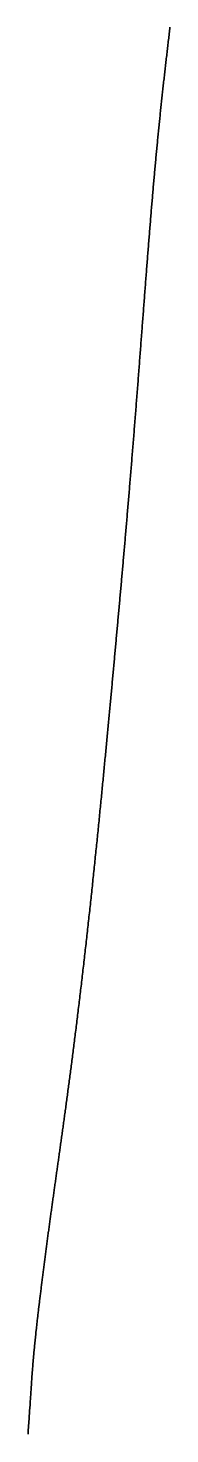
# Model space of a CAD drawing. Header units: inches. Extents: x 130170 to 284068, y 377793 to 804530.
# Drawn here: x 260441.4 to 260446.7, y 745767.9 to 745820.4 of the extents above; entities that cross this region are included whole.
import ezdxf

# ---------------------------------------------------------------- set-up
doc = ezdxf.new("R2010")
doc.units = ezdxf.units.IN
doc.header["$MEASUREMENT"] = 0
doc.layers.add('muni_il', color=7, linetype='Continuous')

msp = doc.modelspace()

# ---------------------------------------------------------------- linework, layer by layer
at = {"layer": 'muni_il'}
for points in [[(260441.357, 745767.866), (260441.363, 745767.953), (260441.369, 745768.037), (260441.375, 745768.12), (260441.381, 745768.199), (260441.386, 745768.277), (260441.391, 745768.352), (260441.396, 745768.425), (260441.401, 745768.497), (260441.406, 745768.566), (260441.411, 745768.634), (260441.415, 745768.699), (260441.419, 745768.763), (260441.424, 745768.826), (260441.428, 745768.886), (260441.432, 745768.946), (260441.435, 745769.004), (260441.439, 745769.06), (260441.443, 745769.115), (260441.447, 745769.169), (260441.45, 745769.221), (260441.453, 745769.273), (260441.457, 745769.323), (260441.46, 745769.372), (260441.463, 745769.42), (260441.467, 745769.468), (260441.47, 745769.514), (260441.473, 745769.559), (260441.476, 745769.604), (260441.479, 745769.648), (260441.482, 745769.691), (260441.485, 745769.733), (260441.488, 745769.775), (260441.491, 745769.816), (260441.493, 745769.857), (260441.496, 745769.897), (260441.499, 745769.936), (260441.502, 745769.975), (260441.505, 745770.014), (260441.507, 745770.052), (260441.51, 745770.09), (260441.513, 745770.127), (260441.516, 745770.164), (260441.518, 745770.201), (260441.521, 745770.238), (260441.524, 745770.274), (260441.527, 745770.31), (260441.53, 745770.346), (260441.533, 745770.382), (260441.535, 745770.417), (260441.538, 745770.453), (260441.541, 745770.488), (260441.544, 745770.523), (260441.547, 745770.559), (260441.55, 745770.594), (260441.553, 745770.629), (260441.556, 745770.664), (260441.559, 745770.699), (260441.562, 745770.734), (260441.565, 745770.769), (260441.569, 745770.805), (260441.572, 745770.84), (260441.575, 745770.875), (260441.578, 745770.911), (260441.582, 745770.946), (260441.585, 745770.982), (260441.588, 745771.018), (260441.592, 745771.054), (260441.595, 745771.09), (260441.599, 745771.126), (260441.602, 745771.162), (260441.606, 745771.199), (260441.61, 745771.236), (260441.613, 745771.272), (260441.617, 745771.309), (260441.621, 745771.347), (260441.625, 745771.384), (260441.629, 745771.422), (260441.633, 745771.46), (260441.637, 745771.498), (260441.641, 745771.536), (260441.645, 745771.574), (260441.649, 745771.613), (260441.653, 745771.652), (260441.657, 745771.691), (260441.662, 745771.73), (260441.666, 745771.77), (260441.67, 745771.81), (260441.674, 745771.85), (260441.679, 745771.89), (260441.684, 745771.931), (260441.688, 745771.971), (260441.693, 745772.012), (260441.697, 745772.053), (260441.702, 745772.095), (260441.707, 745772.136), (260441.712, 745772.178), (260441.716, 745772.22), (260441.721, 745772.262), (260441.726, 745772.305), (260441.731, 745772.348), (260441.736, 745772.39), (260441.741, 745772.433), (260441.746, 745772.477), (260441.751, 745772.52), (260441.757, 745772.564), (260441.762, 745772.608), (260441.767, 745772.652), (260441.772, 745772.696), (260441.778, 745772.741), (260441.783, 745772.786), (260441.789, 745772.83), (260441.794, 745772.875), (260441.799, 745772.921), (260441.805, 745772.966), (260441.811, 745773.011), (260441.816, 745773.057), (260441.822, 745773.103), (260441.827, 745773.149), (260441.833, 745773.195), (260441.839, 745773.241), (260441.845, 745773.288), (260441.85, 745773.334), (260441.856, 745773.381), (260441.862, 745773.428), (260441.868, 745773.475), (260441.874, 745773.522), (260441.88, 745773.569), (260441.886, 745773.616), (260441.892, 745773.663), (260441.898, 745773.711), (260441.904, 745773.758), (260441.91, 745773.806), (260441.916, 745773.854), (260441.922, 745773.902), (260441.928, 745773.949), (260441.934, 745773.997), (260441.94, 745774.045), (260441.947, 745774.094), (260441.953, 745774.142), (260441.959, 745774.19), (260441.965, 745774.238), (260441.972, 745774.286), (260441.978, 745774.335), (260441.984, 745774.383), (260441.991, 745774.432), (260441.997, 745774.48), (260442.003, 745774.529), (260442.01, 745774.577), (260442.016, 745774.626), (260442.023, 745774.675), (260442.029, 745774.723), (260442.035, 745774.772), (260442.042, 745774.821), (260442.048, 745774.869), (260442.055, 745774.918), (260442.061, 745774.967), (260442.068, 745775.016), (260442.074, 745775.064), (260442.081, 745775.113), (260442.087, 745775.162), (260442.094, 745775.211), (260442.1, 745775.259), (260442.107, 745775.308), (260442.114, 745775.357), (260442.12, 745775.406), (260442.127, 745775.455), (260442.133, 745775.503), (260442.14, 745775.552), (260442.147, 745775.601), (260442.153, 745775.65), (260442.16, 745775.698), (260442.167, 745775.747), (260442.173, 745775.796), (260442.18, 745775.845), (260442.186, 745775.893), (260442.193, 745775.942), (260442.2, 745775.991), (260442.207, 745776.04), (260442.213, 745776.088), (260442.22, 745776.137), (260442.227, 745776.186), (260442.233, 745776.234), (260442.24, 745776.283), (260442.247, 745776.332), (260442.254, 745776.38), (260442.26, 745776.429), (260442.267, 745776.478), (260442.274, 745776.527), (260442.281, 745776.575), (260442.287, 745776.624), (260442.294, 745776.673), (260442.301, 745776.722), (260442.308, 745776.771), (260442.315, 745776.819), (260442.321, 745776.868), (260442.328, 745776.917), (260442.335, 745776.966), (260442.342, 745777.015), (260442.349, 745777.064), (260442.356, 745777.113), (260442.363, 745777.162), (260442.37, 745777.211), (260442.377, 745777.26), (260442.383, 745777.309), (260442.39, 745777.359), (260442.397, 745777.408), (260442.404, 745777.457), (260442.411, 745777.507), (260442.418, 745777.556), (260442.425, 745777.606), (260442.432, 745777.655), (260442.439, 745777.705), (260442.446, 745777.754), (260442.453, 745777.804), (260442.46, 745777.854), (260442.467, 745777.904), (260442.474, 745777.954), (260442.481, 745778.004), (260442.489, 745778.055), (260442.496, 745778.105), (260442.503, 745778.156), (260442.51, 745778.206), (260442.517, 745778.257), (260442.524, 745778.308), (260442.531, 745778.359), (260442.539, 745778.41), (260442.546, 745778.461), (260442.553, 745778.513), (260442.56, 745778.564), (260442.568, 745778.616), (260442.575, 745778.668), (260442.582, 745778.72), (260442.59, 745778.772), (260442.597, 745778.824), (260442.604, 745778.877), (260442.612, 745778.929), (260442.619, 745778.982), (260442.626, 745779.035), (260442.634, 745779.088), (260442.641, 745779.141), (260442.649, 745779.195), (260442.656, 745779.249), (260442.664, 745779.302), (260442.671, 745779.356), (260442.679, 745779.411), (260442.686, 745779.465), (260442.694, 745779.52), (260442.702, 745779.575), (260442.709, 745779.63), (260442.717, 745779.685), (260442.725, 745779.741), (260442.732, 745779.796), (260442.74, 745779.853), (260442.748, 745779.909), (260442.755, 745779.965), (260442.763, 745780.022), (260442.771, 745780.079), (260442.779, 745780.136), (260442.787, 745780.193), (260442.794, 745780.251), (260442.802, 745780.309), (260442.81, 745780.367), (260442.818, 745780.425), (260442.826, 745780.484), (260442.834, 745780.543), (260442.842, 745780.602), (260442.85, 745780.662), (260442.858, 745780.721), (260442.866, 745780.781), (260442.874, 745780.841), (260442.882, 745780.902), (260442.89, 745780.963), (260442.898, 745781.024), (260442.907, 745781.085), (260442.915, 745781.146), (260442.923, 745781.208), (260442.931, 745781.27), (260442.939, 745781.333), (260442.948, 745781.395), (260442.956, 745781.458), (260442.964, 745781.521), (260442.972, 745781.585), (260442.981, 745781.648), (260442.989, 745781.712), (260442.997, 745781.777), (260443.006, 745781.841), (260443.014, 745781.906), (260443.023, 745781.971), (260443.031, 745782.036), (260443.039, 745782.102), (260443.048, 745782.168), (260443.056, 745782.234), (260443.065, 745782.3), (260443.073, 745782.367), (260443.082, 745782.434), (260443.09, 745782.501), (260443.099, 745782.568), (260443.108, 745782.636), (260443.116, 745782.704), (260443.125, 745782.772), (260443.133, 745782.841), (260443.142, 745782.909), (260443.151, 745782.978), (260443.159, 745783.047), (260443.168, 745783.117), (260443.176, 745783.187), (260443.185, 745783.257), (260443.194, 745783.327), (260443.203, 745783.397), (260443.211, 745783.468), (260443.22, 745783.539), (260443.229, 745783.61), (260443.237, 745783.681), (260443.246, 745783.752), (260443.255, 745783.824), (260443.264, 745783.896), (260443.272, 745783.969), (260443.281, 745784.041), (260443.29, 745784.113), (260443.299, 745784.186), (260443.307, 745784.259), (260443.316, 745784.332), (260443.325, 745784.406), (260443.333, 745784.479), (260443.342, 745784.553), (260443.351, 745784.627), (260443.36, 745784.701), (260443.369, 745784.775), (260443.377, 745784.85), (260443.386, 745784.924), (260443.395, 745784.999), (260443.404, 745785.074), (260443.412, 745785.149), (260443.421, 745785.224), (260443.43, 745785.3), (260443.439, 745785.375), (260443.447, 745785.451), (260443.456, 745785.526), (260443.465, 745785.602), (260443.474, 745785.678), (260443.482, 745785.754), (260443.491, 745785.831), (260443.5, 745785.907), (260443.508, 745785.983), (260443.517, 745786.06), (260443.526, 745786.136), (260443.535, 745786.213), (260443.543, 745786.29), (260443.552, 745786.367), (260443.56, 745786.443), (260443.569, 745786.521), (260443.578, 745786.598), (260443.586, 745786.675), (260443.595, 745786.752), (260443.603, 745786.829), (260443.612, 745786.906), (260443.62, 745786.983), (260443.629, 745787.061), (260443.638, 745787.138), (260443.646, 745787.216), (260443.655, 745787.293), (260443.663, 745787.37), (260443.672, 745787.448), (260443.68, 745787.525), (260443.688, 745787.603), (260443.697, 745787.68), (260443.705, 745787.758), (260443.713, 745787.835), (260443.722, 745787.912), (260443.73, 745787.99), (260443.739, 745788.067), (260443.747, 745788.145), (260443.755, 745788.222), (260443.763, 745788.299), (260443.772, 745788.376), (260443.78, 745788.454), (260443.788, 745788.531), (260443.796, 745788.608), (260443.804, 745788.685), (260443.812, 745788.762), (260443.82, 745788.839), (260443.828, 745788.916), (260443.837, 745788.992), (260443.845, 745789.069), (260443.853, 745789.146), (260443.861, 745789.223), (260443.868, 745789.299), (260443.876, 745789.375), (260443.884, 745789.452), (260443.892, 745789.528), (260443.9, 745789.604), (260443.908, 745789.68), (260443.916, 745789.756), (260443.923, 745789.832), (260443.931, 745789.908), (260443.939, 745789.983), (260443.947, 745790.059), (260443.954, 745790.134), (260443.962, 745790.209), (260443.97, 745790.285), (260443.977, 745790.36), (260443.985, 745790.435), (260443.992, 745790.509), (260444, 745790.584), (260444.007, 745790.658), (260444.015, 745790.733), (260444.022, 745790.807), (260444.03, 745790.881), (260444.037, 745790.955), (260444.044, 745791.029), (260444.052, 745791.103), (260444.059, 745791.176), (260444.066, 745791.25), (260444.074, 745791.323), (260444.081, 745791.396), (260444.088, 745791.469), (260444.095, 745791.542), (260444.103, 745791.614), (260444.11, 745791.687), (260444.117, 745791.759), (260444.124, 745791.831), (260444.131, 745791.903), (260444.138, 745791.975), (260444.145, 745792.047), (260444.152, 745792.118), (260444.159, 745792.19), (260444.166, 745792.261), (260444.173, 745792.332), (260444.18, 745792.403), (260444.187, 745792.474), (260444.193, 745792.545), (260444.2, 745792.615), (260444.207, 745792.685), (260444.214, 745792.755), (260444.221, 745792.825), (260444.227, 745792.895), (260444.234, 745792.965), (260444.241, 745793.034), (260444.247, 745793.104), (260444.254, 745793.173), (260444.261, 745793.242), (260444.267, 745793.311), (260444.274, 745793.379), (260444.28, 745793.448), (260444.287, 745793.516), (260444.293, 745793.584), (260444.3, 745793.652), (260444.306, 745793.72), (260444.313, 745793.788), (260444.319, 745793.856), (260444.326, 745793.923), (260444.332, 745793.99), (260444.338, 745794.058), (260444.345, 745794.125), (260444.351, 745794.192), (260444.357, 745794.258), (260444.364, 745794.325), (260444.37, 745794.391), (260444.376, 745794.458), (260444.382, 745794.524), (260444.389, 745794.59), (260444.395, 745794.656), (260444.401, 745794.722), (260444.407, 745794.787), (260444.413, 745794.853), (260444.419, 745794.918), (260444.425, 745794.984), (260444.432, 745795.049), (260444.438, 745795.114), (260444.444, 745795.179), (260444.45, 745795.244), (260444.456, 745795.308), (260444.462, 745795.373), (260444.468, 745795.437), (260444.474, 745795.502), (260444.48, 745795.566), (260444.486, 745795.63), (260444.492, 745795.694), (260444.498, 745795.758), (260444.504, 745795.822), (260444.51, 745795.886), (260444.516, 745795.95), (260444.522, 745796.013), (260444.527, 745796.077), (260444.533, 745796.141), (260444.539, 745796.204), (260444.545, 745796.267), (260444.551, 745796.331), (260444.557, 745796.394), (260444.563, 745796.457), (260444.569, 745796.52), (260444.574, 745796.583), (260444.58, 745796.646), (260444.586, 745796.709), (260444.592, 745796.772), (260444.598, 745796.835), (260444.603, 745796.898), (260444.609, 745796.96), (260444.615, 745797.023), (260444.621, 745797.086), (260444.626, 745797.148), (260444.632, 745797.211), (260444.638, 745797.274), (260444.644, 745797.336), (260444.649, 745797.399), (260444.655, 745797.461), (260444.661, 745797.524), (260444.667, 745797.586), (260444.672, 745797.649), (260444.678, 745797.711), (260444.684, 745797.774), (260444.69, 745797.836), (260444.695, 745797.899), (260444.701, 745797.961), (260444.707, 745798.024), (260444.712, 745798.086), (260444.718, 745798.149), (260444.724, 745798.211), (260444.73, 745798.274), (260444.735, 745798.337), (260444.741, 745798.399), (260444.747, 745798.462), (260444.752, 745798.525), (260444.758, 745798.587), (260444.764, 745798.65), (260444.769, 745798.713), (260444.775, 745798.776), (260444.781, 745798.839), (260444.786, 745798.902), (260444.792, 745798.965), (260444.798, 745799.028), (260444.804, 745799.091), (260444.809, 745799.154), (260444.815, 745799.217), (260444.821, 745799.28), (260444.826, 745799.344), (260444.832, 745799.407), (260444.838, 745799.471), (260444.843, 745799.534), (260444.849, 745799.598), (260444.855, 745799.662), (260444.861, 745799.725), (260444.866, 745799.789), (260444.872, 745799.853), (260444.878, 745799.917), (260444.883, 745799.981), (260444.889, 745800.045), (260444.895, 745800.11), (260444.901, 745800.174), (260444.906, 745800.239), (260444.912, 745800.303), (260444.918, 745800.368), (260444.923, 745800.433), (260444.929, 745800.498), (260444.935, 745800.563), (260444.941, 745800.628), (260444.946, 745800.693), (260444.952, 745800.758), (260444.958, 745800.824), (260444.964, 745800.889), (260444.969, 745800.955), (260444.975, 745801.021), (260444.981, 745801.087), (260444.987, 745801.153), (260444.992, 745801.219), (260444.998, 745801.285), (260445.004, 745801.351), (260445.01, 745801.418), (260445.016, 745801.484), (260445.021, 745801.551), (260445.027, 745801.618), (260445.033, 745801.685), (260445.039, 745801.752), (260445.045, 745801.819), (260445.05, 745801.886), (260445.056, 745801.954), (260445.062, 745802.021), (260445.068, 745802.089), (260445.074, 745802.157), (260445.079, 745802.225), (260445.085, 745802.293), (260445.091, 745802.361), (260445.097, 745802.429), (260445.103, 745802.498), (260445.109, 745802.566), (260445.114, 745802.635), (260445.12, 745802.704), (260445.126, 745802.773), (260445.132, 745802.842), (260445.138, 745802.911), (260445.143, 745802.98), (260445.149, 745803.049), (260445.155, 745803.119), (260445.161, 745803.189), (260445.167, 745803.258), (260445.173, 745803.328), (260445.179, 745803.398), (260445.184, 745803.468), (260445.19, 745803.538), (260445.196, 745803.609), (260445.202, 745803.679), (260445.208, 745803.75), (260445.213, 745803.82), (260445.219, 745803.891), (260445.225, 745803.962), (260445.231, 745804.033), (260445.237, 745804.104), (260445.243, 745804.175), (260445.249, 745804.246), (260445.254, 745804.318), (260445.26, 745804.389), (260445.266, 745804.461), (260445.272, 745804.532), (260445.278, 745804.604), (260445.284, 745804.676), (260445.289, 745804.748), (260445.295, 745804.82), (260445.301, 745804.892), (260445.307, 745804.964), (260445.313, 745805.036), (260445.319, 745805.108), (260445.324, 745805.181), (260445.33, 745805.253), (260445.336, 745805.326), (260445.342, 745805.398), (260445.348, 745805.471), (260445.353, 745805.544), (260445.359, 745805.616), (260445.365, 745805.689), (260445.371, 745805.762), (260445.377, 745805.835), (260445.382, 745805.908), (260445.388, 745805.981), (260445.394, 745806.054), (260445.4, 745806.127), (260445.406, 745806.2), (260445.411, 745806.273), (260445.417, 745806.347), (260445.423, 745806.42), (260445.429, 745806.493), (260445.434, 745806.566), (260445.44, 745806.64), (260445.446, 745806.713), (260445.452, 745806.786), (260445.457, 745806.86), (260445.463, 745806.933), (260445.469, 745807.006), (260445.474, 745807.08), (260445.48, 745807.153), (260445.486, 745807.227), (260445.491, 745807.3), (260445.497, 745807.373), (260445.503, 745807.447), (260445.509, 745807.52), (260445.514, 745807.593), (260445.52, 745807.667), (260445.526, 745807.74), (260445.531, 745807.813), (260445.537, 745807.887), (260445.542, 745807.96), (260445.548, 745808.033), (260445.554, 745808.106), (260445.559, 745808.179), (260445.565, 745808.252), (260445.571, 745808.325), (260445.576, 745808.398), (260445.582, 745808.471), (260445.587, 745808.544), (260445.593, 745808.617), (260445.598, 745808.69), (260445.604, 745808.762), (260445.61, 745808.835), (260445.615, 745808.908), (260445.621, 745808.98), (260445.626, 745809.053), (260445.632, 745809.125), (260445.637, 745809.197), (260445.643, 745809.269), (260445.648, 745809.341), (260445.654, 745809.413), (260445.659, 745809.486), (260445.665, 745809.557), (260445.67, 745809.629), (260445.676, 745809.701), (260445.681, 745809.772), (260445.687, 745809.844), (260445.692, 745809.915), (260445.698, 745809.987), (260445.703, 745810.058), (260445.708, 745810.129), (260445.714, 745810.2), (260445.719, 745810.271), (260445.725, 745810.341), (260445.73, 745810.412), (260445.735, 745810.483), (260445.741, 745810.553), (260445.746, 745810.623), (260445.752, 745810.693), (260445.757, 745810.763), (260445.762, 745810.833), (260445.768, 745810.903), (260445.773, 745810.973), (260445.778, 745811.043), (260445.784, 745811.112), (260445.789, 745811.181), (260445.795, 745811.25), (260445.8, 745811.319), (260445.805, 745811.388), (260445.811, 745811.457), (260445.816, 745811.525), (260445.821, 745811.594), (260445.827, 745811.662), (260445.832, 745811.731), (260445.837, 745811.799), (260445.843, 745811.866), (260445.848, 745811.934), (260445.853, 745812.002), (260445.859, 745812.069), (260445.864, 745812.137), (260445.869, 745812.204), (260445.875, 745812.271), (260445.88, 745812.338), (260445.885, 745812.405), (260445.89, 745812.471), (260445.896, 745812.538), (260445.901, 745812.604), (260445.906, 745812.67), (260445.912, 745812.736), (260445.917, 745812.802), (260445.922, 745812.868), (260445.928, 745812.933), (260445.933, 745812.999), (260445.938, 745813.064), (260445.944, 745813.129), (260445.949, 745813.194), (260445.954, 745813.259), (260445.96, 745813.324), (260445.965, 745813.388), (260445.97, 745813.453), (260445.975, 745813.517), (260445.981, 745813.581), (260445.986, 745813.645), (260445.992, 745813.709), (260445.997, 745813.773), (260446.002, 745813.836), (260446.008, 745813.9), (260446.013, 745813.963), (260446.018, 745814.026), (260446.024, 745814.089), (260446.029, 745814.152), (260446.034, 745814.215), (260446.04, 745814.277), (260446.045, 745814.34), (260446.051, 745814.402), (260446.056, 745814.464), (260446.061, 745814.526), (260446.067, 745814.588), (260446.072, 745814.65), (260446.078, 745814.712), (260446.083, 745814.773), (260446.089, 745814.835), (260446.094, 745814.896), (260446.1, 745814.958), (260446.105, 745815.019), (260446.111, 745815.08), (260446.116, 745815.141), (260446.122, 745815.201), (260446.127, 745815.262), (260446.133, 745815.323), (260446.138, 745815.383), (260446.144, 745815.444), (260446.15, 745815.504), (260446.155, 745815.564), (260446.161, 745815.624), (260446.166, 745815.684), (260446.172, 745815.744), (260446.178, 745815.804), (260446.183, 745815.863), (260446.189, 745815.923), (260446.195, 745815.983), (260446.2, 745816.042), (260446.206, 745816.101), (260446.212, 745816.161), (260446.218, 745816.22), (260446.223, 745816.279), (260446.229, 745816.338), (260446.235, 745816.397), (260446.241, 745816.456), (260446.247, 745816.515), (260446.252, 745816.574), (260446.258, 745816.632), (260446.264, 745816.691), (260446.27, 745816.75), (260446.276, 745816.808), (260446.282, 745816.867), (260446.288, 745816.925), (260446.294, 745816.984), (260446.3, 745817.042), (260446.306, 745817.1), (260446.312, 745817.159), (260446.318, 745817.217), (260446.324, 745817.275), (260446.33, 745817.333), (260446.336, 745817.391), (260446.342, 745817.45), (260446.348, 745817.508), (260446.354, 745817.566), (260446.361, 745817.624), (260446.367, 745817.682), (260446.373, 745817.74), (260446.379, 745817.798), (260446.385, 745817.856), (260446.392, 745817.914), (260446.398, 745817.972), (260446.404, 745818.03), (260446.411, 745818.088), (260446.417, 745818.145), (260446.423, 745818.203), (260446.43, 745818.261), (260446.436, 745818.319), (260446.442, 745818.377), (260446.449, 745818.435), (260446.455, 745818.493), (260446.462, 745818.551), (260446.468, 745818.609), (260446.475, 745818.667), (260446.481, 745818.725), (260446.488, 745818.783), (260446.495, 745818.841), (260446.501, 745818.899), (260446.508, 745818.957), (260446.514, 745819.015), (260446.521, 745819.074), (260446.528, 745819.132), (260446.535, 745819.19), (260446.541, 745819.248), (260446.548, 745819.306), (260446.555, 745819.365), (260446.562, 745819.423), (260446.568, 745819.481), (260446.575, 745819.54), (260446.582, 745819.598), (260446.589, 745819.657), (260446.596, 745819.715), (260446.603, 745819.774), (260446.609, 745819.833), (260446.616, 745819.891), (260446.623, 745819.95), (260446.63, 745820.009), (260446.637, 745820.068), (260446.644, 745820.126), (260446.651, 745820.185), (260446.658, 745820.244), (260446.665, 745820.304), (260446.673, 745820.363), (260446.68, 745820.422), (260446.687, 745820.481)], [(260446.687, 745820.481), (260446.68, 745820.422), (260446.673, 745820.363), (260446.665, 745820.304), (260446.658, 745820.244), (260446.651, 745820.185), (260446.644, 745820.126), (260446.637, 745820.068), (260446.63, 745820.009), (260446.623, 745819.95), (260446.616, 745819.891), (260446.609, 745819.833), (260446.603, 745819.774), (260446.596, 745819.715), (260446.589, 745819.657), (260446.582, 745819.598), (260446.575, 745819.54), (260446.568, 745819.481), (260446.562, 745819.423), (260446.555, 745819.365), (260446.548, 745819.306), (260446.541, 745819.248), (260446.535, 745819.19), (260446.528, 745819.132), (260446.521, 745819.074), (260446.514, 745819.015), (260446.508, 745818.957), (260446.501, 745818.899), (260446.495, 745818.841), (260446.488, 745818.783), (260446.481, 745818.725), (260446.475, 745818.667), (260446.468, 745818.609), (260446.462, 745818.551), (260446.455, 745818.493), (260446.449, 745818.435), (260446.442, 745818.377), (260446.436, 745818.319), (260446.43, 745818.261), (260446.423, 745818.203), (260446.417, 745818.145), (260446.411, 745818.088), (260446.404, 745818.03), (260446.398, 745817.972), (260446.392, 745817.914), (260446.385, 745817.856), (260446.379, 745817.798), (260446.373, 745817.74), (260446.367, 745817.682), (260446.361, 745817.624), (260446.354, 745817.566), (260446.348, 745817.508), (260446.342, 745817.45), (260446.336, 745817.391), (260446.33, 745817.333), (260446.324, 745817.275), (260446.318, 745817.217), (260446.312, 745817.159), (260446.306, 745817.1), (260446.3, 745817.042), (260446.294, 745816.984), (260446.288, 745816.925), (260446.282, 745816.867), (260446.276, 745816.808), (260446.27, 745816.75), (260446.264, 745816.691), (260446.258, 745816.632), (260446.252, 745816.574), (260446.247, 745816.515), (260446.241, 745816.456), (260446.235, 745816.397), (260446.229, 745816.338), (260446.223, 745816.279), (260446.218, 745816.22), (260446.212, 745816.161), (260446.206, 745816.101), (260446.2, 745816.042), (260446.195, 745815.983), (260446.189, 745815.923), (260446.183, 745815.863), (260446.178, 745815.804), (260446.172, 745815.744), (260446.166, 745815.684), (260446.161, 745815.624), (260446.155, 745815.564), (260446.15, 745815.504), (260446.144, 745815.444), (260446.138, 745815.383), (260446.133, 745815.323), (260446.127, 745815.262), (260446.122, 745815.201), (260446.116, 745815.141), (260446.111, 745815.08), (260446.105, 745815.019), (260446.1, 745814.958), (260446.094, 745814.896), (260446.089, 745814.835), (260446.083, 745814.773), (260446.078, 745814.712), (260446.072, 745814.65), (260446.067, 745814.588), (260446.061, 745814.526), (260446.056, 745814.464), (260446.051, 745814.402), (260446.045, 745814.34), (260446.04, 745814.277), (260446.034, 745814.215), (260446.029, 745814.152), (260446.024, 745814.089), (260446.018, 745814.026), (260446.013, 745813.963), (260446.008, 745813.9), (260446.002, 745813.836), (260445.997, 745813.773), (260445.992, 745813.709), (260445.986, 745813.645), (260445.981, 745813.581), (260445.975, 745813.517), (260445.97, 745813.453), (260445.965, 745813.388), (260445.96, 745813.324), (260445.954, 745813.259), (260445.949, 745813.194), (260445.944, 745813.129), (260445.938, 745813.064), (260445.933, 745812.999), (260445.928, 745812.933), (260445.922, 745812.868), (260445.917, 745812.802), (260445.912, 745812.736), (260445.906, 745812.67), (260445.901, 745812.604), (260445.896, 745812.538), (260445.89, 745812.471), (260445.885, 745812.405), (260445.88, 745812.338), (260445.875, 745812.271), (260445.869, 745812.204), (260445.864, 745812.137), (260445.859, 745812.069), (260445.853, 745812.002), (260445.848, 745811.934), (260445.843, 745811.866), (260445.837, 745811.799), (260445.832, 745811.731), (260445.827, 745811.662), (260445.821, 745811.594), (260445.816, 745811.525), (260445.811, 745811.457), (260445.805, 745811.388), (260445.8, 745811.319), (260445.795, 745811.25), (260445.789, 745811.181), (260445.784, 745811.112), (260445.778, 745811.043), (260445.773, 745810.973), (260445.768, 745810.903), (260445.762, 745810.833), (260445.757, 745810.763), (260445.752, 745810.693), (260445.746, 745810.623), (260445.741, 745810.553), (260445.735, 745810.483), (260445.73, 745810.412), (260445.725, 745810.341), (260445.719, 745810.271), (260445.714, 745810.2), (260445.708, 745810.129), (260445.703, 745810.058), (260445.698, 745809.987), (260445.692, 745809.915), (260445.687, 745809.844), (260445.681, 745809.772), (260445.676, 745809.701), (260445.67, 745809.629), (260445.665, 745809.557), (260445.659, 745809.486), (260445.654, 745809.413), (260445.648, 745809.341), (260445.643, 745809.269), (260445.637, 745809.197), (260445.632, 745809.125), (260445.626, 745809.053), (260445.621, 745808.98), (260445.615, 745808.908), (260445.61, 745808.835), (260445.604, 745808.762), (260445.598, 745808.69), (260445.593, 745808.617), (260445.587, 745808.544), (260445.582, 745808.471), (260445.576, 745808.398), (260445.571, 745808.325), (260445.565, 745808.252), (260445.559, 745808.179), (260445.554, 745808.106), (260445.548, 745808.033), (260445.542, 745807.96), (260445.537, 745807.887), (260445.531, 745807.813), (260445.526, 745807.74), (260445.52, 745807.667), (260445.514, 745807.593), (260445.509, 745807.52), (260445.503, 745807.447), (260445.497, 745807.373), (260445.491, 745807.3), (260445.486, 745807.227), (260445.48, 745807.153), (260445.474, 745807.08), (260445.469, 745807.006), (260445.463, 745806.933), (260445.457, 745806.86), (260445.452, 745806.786), (260445.446, 745806.713), (260445.44, 745806.64), (260445.434, 745806.566), (260445.429, 745806.493), (260445.423, 745806.42), (260445.417, 745806.347), (260445.411, 745806.273), (260445.406, 745806.2), (260445.4, 745806.127), (260445.394, 745806.054), (260445.388, 745805.981), (260445.382, 745805.908), (260445.377, 745805.835), (260445.371, 745805.762), (260445.365, 745805.689), (260445.359, 745805.616), (260445.353, 745805.544), (260445.348, 745805.471), (260445.342, 745805.398), (260445.336, 745805.326), (260445.33, 745805.253), (260445.324, 745805.181), (260445.319, 745805.108), (260445.313, 745805.036), (260445.307, 745804.964), (260445.301, 745804.892), (260445.295, 745804.82), (260445.289, 745804.748), (260445.284, 745804.676), (260445.278, 745804.604), (260445.272, 745804.532), (260445.266, 745804.461), (260445.26, 745804.389), (260445.254, 745804.318), (260445.249, 745804.246), (260445.243, 745804.175), (260445.237, 745804.104), (260445.231, 745804.033), (260445.225, 745803.962), (260445.219, 745803.891), (260445.213, 745803.82), (260445.208, 745803.75), (260445.202, 745803.679), (260445.196, 745803.609), (260445.19, 745803.538), (260445.184, 745803.468), (260445.179, 745803.398), (260445.173, 745803.328), (260445.167, 745803.258), (260445.161, 745803.189), (260445.155, 745803.119), (260445.149, 745803.049), (260445.143, 745802.98), (260445.138, 745802.911), (260445.132, 745802.842), (260445.126, 745802.773), (260445.12, 745802.704), (260445.114, 745802.635), (260445.109, 745802.566), (260445.103, 745802.498), (260445.097, 745802.429), (260445.091, 745802.361), (260445.085, 745802.293), (260445.079, 745802.225), (260445.074, 745802.157), (260445.068, 745802.089), (260445.062, 745802.021), (260445.056, 745801.954), (260445.05, 745801.886), (260445.045, 745801.819), (260445.039, 745801.752), (260445.033, 745801.685), (260445.027, 745801.618), (260445.021, 745801.551), (260445.016, 745801.484), (260445.01, 745801.418), (260445.004, 745801.351), (260444.998, 745801.285), (260444.992, 745801.219), (260444.987, 745801.153), (260444.981, 745801.087), (260444.975, 745801.021), (260444.969, 745800.955), (260444.964, 745800.889), (260444.958, 745800.824), (260444.952, 745800.758), (260444.946, 745800.693), (260444.941, 745800.628), (260444.935, 745800.563), (260444.929, 745800.498), (260444.923, 745800.433), (260444.918, 745800.368), (260444.912, 745800.303), (260444.906, 745800.239), (260444.901, 745800.174), (260444.895, 745800.11), (260444.889, 745800.045), (260444.883, 745799.981), (260444.878, 745799.917), (260444.872, 745799.853), (260444.866, 745799.789), (260444.861, 745799.725), (260444.855, 745799.662), (260444.849, 745799.598), (260444.843, 745799.534), (260444.838, 745799.471), (260444.832, 745799.407), (260444.826, 745799.344), (260444.821, 745799.28), (260444.815, 745799.217), (260444.809, 745799.154), (260444.804, 745799.091), (260444.798, 745799.028), (260444.792, 745798.965), (260444.786, 745798.902), (260444.781, 745798.839), (260444.775, 745798.776), (260444.769, 745798.713), (260444.764, 745798.65), (260444.758, 745798.587), (260444.752, 745798.525), (260444.747, 745798.462), (260444.741, 745798.399), (260444.735, 745798.337), (260444.73, 745798.274), (260444.724, 745798.211), (260444.718, 745798.149), (260444.712, 745798.086), (260444.707, 745798.024), (260444.701, 745797.961), (260444.695, 745797.899), (260444.69, 745797.836), (260444.684, 745797.774), (260444.678, 745797.711), (260444.672, 745797.649), (260444.667, 745797.586), (260444.661, 745797.524), (260444.655, 745797.461), (260444.649, 745797.399), (260444.644, 745797.336), (260444.638, 745797.274), (260444.632, 745797.211), (260444.626, 745797.148), (260444.621, 745797.086), (260444.615, 745797.023), (260444.609, 745796.96), (260444.603, 745796.898), (260444.598, 745796.835), (260444.592, 745796.772), (260444.586, 745796.709), (260444.58, 745796.646), (260444.574, 745796.583), (260444.569, 745796.52), (260444.563, 745796.457), (260444.557, 745796.394), (260444.551, 745796.331), (260444.545, 745796.267), (260444.539, 745796.204), (260444.533, 745796.141), (260444.527, 745796.077), (260444.522, 745796.013), (260444.516, 745795.95), (260444.51, 745795.886), (260444.504, 745795.822), (260444.498, 745795.758), (260444.492, 745795.694), (260444.486, 745795.63), (260444.48, 745795.566), (260444.474, 745795.502), (260444.468, 745795.437), (260444.462, 745795.373), (260444.456, 745795.308), (260444.45, 745795.244), (260444.444, 745795.179), (260444.438, 745795.114), (260444.432, 745795.049), (260444.425, 745794.984), (260444.419, 745794.918), (260444.413, 745794.853), (260444.407, 745794.787), (260444.401, 745794.722), (260444.395, 745794.656), (260444.389, 745794.59), (260444.382, 745794.524), (260444.376, 745794.458), (260444.37, 745794.391), (260444.364, 745794.325), (260444.357, 745794.258), (260444.351, 745794.192), (260444.345, 745794.125), (260444.338, 745794.058), (260444.332, 745793.99), (260444.326, 745793.923), (260444.319, 745793.856), (260444.313, 745793.788), (260444.306, 745793.72), (260444.3, 745793.652), (260444.293, 745793.584), (260444.287, 745793.516), (260444.28, 745793.448), (260444.274, 745793.379), (260444.267, 745793.311), (260444.261, 745793.242), (260444.254, 745793.173), (260444.247, 745793.104), (260444.241, 745793.034), (260444.234, 745792.965), (260444.227, 745792.895), (260444.221, 745792.825), (260444.214, 745792.755), (260444.207, 745792.685), (260444.2, 745792.615), (260444.193, 745792.545), (260444.187, 745792.474), (260444.18, 745792.403), (260444.173, 745792.332), (260444.166, 745792.261), (260444.159, 745792.19), (260444.152, 745792.118), (260444.145, 745792.047), (260444.138, 745791.975), (260444.131, 745791.903), (260444.124, 745791.831), (260444.117, 745791.759), (260444.11, 745791.687), (260444.103, 745791.614), (260444.095, 745791.542), (260444.088, 745791.469), (260444.081, 745791.396), (260444.074, 745791.323), (260444.066, 745791.25), (260444.059, 745791.176), (260444.052, 745791.103), (260444.044, 745791.029), (260444.037, 745790.955), (260444.03, 745790.881), (260444.022, 745790.807), (260444.015, 745790.733), (260444.007, 745790.658), (260444, 745790.584), (260443.992, 745790.509), (260443.985, 745790.435), (260443.977, 745790.36), (260443.97, 745790.285), (260443.962, 745790.209), (260443.954, 745790.134), (260443.947, 745790.059), (260443.939, 745789.983), (260443.931, 745789.908), (260443.923, 745789.832), (260443.916, 745789.756), (260443.908, 745789.68), (260443.9, 745789.604), (260443.892, 745789.528), (260443.884, 745789.452), (260443.876, 745789.375), (260443.868, 745789.299), (260443.861, 745789.223), (260443.853, 745789.146), (260443.845, 745789.069), (260443.837, 745788.992), (260443.828, 745788.916), (260443.82, 745788.839), (260443.812, 745788.762), (260443.804, 745788.685), (260443.796, 745788.608), (260443.788, 745788.531), (260443.78, 745788.454), (260443.772, 745788.376), (260443.763, 745788.299), (260443.755, 745788.222), (260443.747, 745788.145), (260443.739, 745788.067), (260443.73, 745787.99), (260443.722, 745787.912), (260443.713, 745787.835), (260443.705, 745787.758), (260443.697, 745787.68), (260443.688, 745787.603), (260443.68, 745787.525), (260443.672, 745787.448), (260443.663, 745787.37), (260443.655, 745787.293), (260443.646, 745787.216), (260443.638, 745787.138), (260443.629, 745787.061), (260443.62, 745786.983), (260443.612, 745786.906), (260443.603, 745786.829), (260443.595, 745786.752), (260443.586, 745786.675), (260443.578, 745786.598), (260443.569, 745786.521), (260443.56, 745786.443), (260443.552, 745786.367), (260443.543, 745786.29), (260443.535, 745786.213), (260443.526, 745786.136), (260443.517, 745786.06), (260443.508, 745785.983), (260443.5, 745785.907), (260443.491, 745785.831), (260443.482, 745785.754), (260443.474, 745785.678), (260443.465, 745785.602), (260443.456, 745785.526), (260443.447, 745785.451), (260443.439, 745785.375), (260443.43, 745785.3), (260443.421, 745785.224), (260443.412, 745785.149), (260443.404, 745785.074), (260443.395, 745784.999), (260443.386, 745784.924), (260443.377, 745784.85), (260443.369, 745784.775), (260443.36, 745784.701), (260443.351, 745784.627), (260443.342, 745784.553), (260443.333, 745784.479), (260443.325, 745784.406), (260443.316, 745784.332), (260443.307, 745784.259), (260443.299, 745784.186), (260443.29, 745784.113), (260443.281, 745784.041), (260443.272, 745783.969), (260443.264, 745783.896), (260443.255, 745783.824), (260443.246, 745783.752), (260443.237, 745783.681), (260443.229, 745783.61), (260443.22, 745783.539), (260443.211, 745783.468), (260443.203, 745783.397), (260443.194, 745783.327), (260443.185, 745783.257), (260443.176, 745783.187), (260443.168, 745783.117), (260443.159, 745783.047), (260443.151, 745782.978), (260443.142, 745782.909), (260443.133, 745782.841), (260443.125, 745782.772), (260443.116, 745782.704), (260443.108, 745782.636), (260443.099, 745782.568), (260443.09, 745782.501), (260443.082, 745782.434), (260443.073, 745782.367), (260443.065, 745782.3), (260443.056, 745782.234), (260443.048, 745782.168), (260443.039, 745782.102), (260443.031, 745782.036), (260443.023, 745781.971), (260443.014, 745781.906), (260443.006, 745781.841), (260442.997, 745781.777), (260442.989, 745781.712), (260442.981, 745781.648), (260442.972, 745781.585), (260442.964, 745781.521), (260442.956, 745781.458), (260442.948, 745781.395), (260442.939, 745781.333), (260442.931, 745781.27), (260442.923, 745781.208), (260442.915, 745781.146), (260442.907, 745781.085), (260442.898, 745781.024), (260442.89, 745780.963), (260442.882, 745780.902), (260442.874, 745780.841), (260442.866, 745780.781), (260442.858, 745780.721), (260442.85, 745780.662), (260442.842, 745780.602), (260442.834, 745780.543), (260442.826, 745780.484), (260442.818, 745780.425), (260442.81, 745780.367), (260442.802, 745780.309), (260442.794, 745780.251), (260442.787, 745780.193), (260442.779, 745780.136), (260442.771, 745780.079), (260442.763, 745780.022), (260442.755, 745779.965), (260442.748, 745779.909), (260442.74, 745779.853), (260442.732, 745779.796), (260442.725, 745779.741), (260442.717, 745779.685), (260442.709, 745779.63), (260442.702, 745779.575), (260442.694, 745779.52), (260442.686, 745779.465), (260442.679, 745779.411), (260442.671, 745779.356), (260442.664, 745779.302), (260442.656, 745779.249), (260442.649, 745779.195), (260442.641, 745779.141), (260442.634, 745779.088), (260442.626, 745779.035), (260442.619, 745778.982), (260442.612, 745778.929), (260442.604, 745778.877), (260442.597, 745778.824), (260442.59, 745778.772), (260442.582, 745778.72), (260442.575, 745778.668), (260442.568, 745778.616), (260442.56, 745778.564), (260442.553, 745778.513), (260442.546, 745778.461), (260442.539, 745778.41), (260442.531, 745778.359), (260442.524, 745778.308), (260442.517, 745778.257), (260442.51, 745778.206), (260442.503, 745778.156), (260442.496, 745778.105), (260442.489, 745778.055), (260442.481, 745778.004), (260442.474, 745777.954), (260442.467, 745777.904), (260442.46, 745777.854), (260442.453, 745777.804), (260442.446, 745777.754), (260442.439, 745777.705), (260442.432, 745777.655), (260442.425, 745777.606), (260442.418, 745777.556), (260442.411, 745777.507), (260442.404, 745777.457), (260442.397, 745777.408), (260442.39, 745777.359), (260442.383, 745777.309), (260442.377, 745777.26), (260442.37, 745777.211), (260442.363, 745777.162), (260442.356, 745777.113), (260442.349, 745777.064), (260442.342, 745777.015), (260442.335, 745776.966), (260442.328, 745776.917), (260442.321, 745776.868), (260442.315, 745776.819), (260442.308, 745776.771), (260442.301, 745776.722), (260442.294, 745776.673), (260442.287, 745776.624), (260442.281, 745776.575), (260442.274, 745776.527), (260442.267, 745776.478), (260442.26, 745776.429), (260442.254, 745776.38), (260442.247, 745776.332), (260442.24, 745776.283), (260442.233, 745776.234), (260442.227, 745776.186), (260442.22, 745776.137), (260442.213, 745776.088), (260442.207, 745776.04), (260442.2, 745775.991), (260442.193, 745775.942), (260442.186, 745775.893), (260442.18, 745775.845), (260442.173, 745775.796), (260442.167, 745775.747), (260442.16, 745775.698), (260442.153, 745775.65), (260442.147, 745775.601), (260442.14, 745775.552), (260442.133, 745775.503), (260442.127, 745775.455), (260442.12, 745775.406), (260442.114, 745775.357), (260442.107, 745775.308), (260442.1, 745775.259), (260442.094, 745775.211), (260442.087, 745775.162), (260442.081, 745775.113), (260442.074, 745775.064), (260442.068, 745775.016), (260442.061, 745774.967), (260442.055, 745774.918), (260442.048, 745774.869), (260442.042, 745774.821), (260442.035, 745774.772), (260442.029, 745774.723), (260442.023, 745774.675), (260442.016, 745774.626), (260442.01, 745774.577), (260442.003, 745774.529), (260441.997, 745774.48), (260441.991, 745774.432), (260441.984, 745774.383), (260441.978, 745774.335), (260441.972, 745774.286), (260441.965, 745774.238), (260441.959, 745774.19), (260441.953, 745774.142), (260441.947, 745774.094), (260441.94, 745774.045), (260441.934, 745773.997), (260441.928, 745773.949), (260441.922, 745773.902), (260441.916, 745773.854), (260441.91, 745773.806), (260441.904, 745773.758), (260441.898, 745773.711), (260441.892, 745773.663), (260441.886, 745773.616), (260441.88, 745773.569), (260441.874, 745773.522), (260441.868, 745773.475), (260441.862, 745773.428), (260441.856, 745773.381), (260441.85, 745773.334), (260441.845, 745773.288), (260441.839, 745773.241), (260441.833, 745773.195), (260441.827, 745773.149), (260441.822, 745773.103), (260441.816, 745773.057), (260441.811, 745773.011), (260441.805, 745772.966), (260441.799, 745772.921), (260441.794, 745772.875), (260441.789, 745772.83), (260441.783, 745772.786), (260441.778, 745772.741), (260441.772, 745772.696), (260441.767, 745772.652), (260441.762, 745772.608), (260441.757, 745772.564), (260441.751, 745772.52), (260441.746, 745772.477), (260441.741, 745772.433), (260441.736, 745772.39), (260441.731, 745772.348), (260441.726, 745772.305), (260441.721, 745772.262), (260441.716, 745772.22), (260441.712, 745772.178), (260441.707, 745772.136), (260441.702, 745772.095), (260441.697, 745772.053), (260441.693, 745772.012), (260441.688, 745771.971), (260441.684, 745771.931), (260441.679, 745771.89), (260441.674, 745771.85), (260441.67, 745771.81), (260441.666, 745771.77), (260441.662, 745771.73), (260441.657, 745771.691), (260441.653, 745771.652), (260441.649, 745771.613), (260441.645, 745771.574), (260441.641, 745771.536), (260441.637, 745771.498), (260441.633, 745771.46), (260441.629, 745771.422), (260441.625, 745771.384), (260441.621, 745771.347), (260441.617, 745771.309), (260441.613, 745771.272), (260441.61, 745771.236), (260441.606, 745771.199), (260441.602, 745771.162), (260441.599, 745771.126), (260441.595, 745771.09), (260441.592, 745771.054), (260441.588, 745771.018), (260441.585, 745770.982), (260441.582, 745770.946), (260441.578, 745770.911), (260441.575, 745770.875), (260441.572, 745770.84), (260441.569, 745770.805), (260441.565, 745770.769), (260441.562, 745770.734), (260441.559, 745770.699), (260441.556, 745770.664), (260441.553, 745770.629), (260441.55, 745770.594), (260441.547, 745770.559), (260441.544, 745770.523), (260441.541, 745770.488), (260441.538, 745770.453), (260441.535, 745770.417), (260441.533, 745770.382), (260441.53, 745770.346), (260441.527, 745770.31), (260441.524, 745770.274), (260441.521, 745770.238), (260441.518, 745770.201), (260441.516, 745770.164), (260441.513, 745770.127), (260441.51, 745770.09), (260441.507, 745770.052), (260441.505, 745770.014), (260441.502, 745769.975), (260441.499, 745769.936), (260441.496, 745769.897), (260441.493, 745769.857), (260441.491, 745769.816), (260441.488, 745769.775), (260441.485, 745769.733), (260441.482, 745769.691), (260441.479, 745769.648), (260441.476, 745769.604), (260441.473, 745769.559), (260441.47, 745769.514), (260441.467, 745769.468), (260441.463, 745769.42), (260441.46, 745769.372), (260441.457, 745769.323), (260441.453, 745769.273), (260441.45, 745769.221), (260441.447, 745769.169), (260441.443, 745769.115), (260441.439, 745769.06), (260441.435, 745769.004), (260441.432, 745768.946), (260441.428, 745768.886), (260441.424, 745768.826), (260441.419, 745768.763), (260441.415, 745768.699), (260441.411, 745768.634), (260441.406, 745768.566), (260441.401, 745768.497), (260441.396, 745768.425), (260441.391, 745768.352), (260441.386, 745768.277), (260441.381, 745768.199), (260441.375, 745768.12), (260441.369, 745768.037), (260441.363, 745767.953), (260441.357, 745767.866)]]:
    msp.add_lwpolyline(points, dxfattribs=at)

doc.saveas('drawing.dxf')
